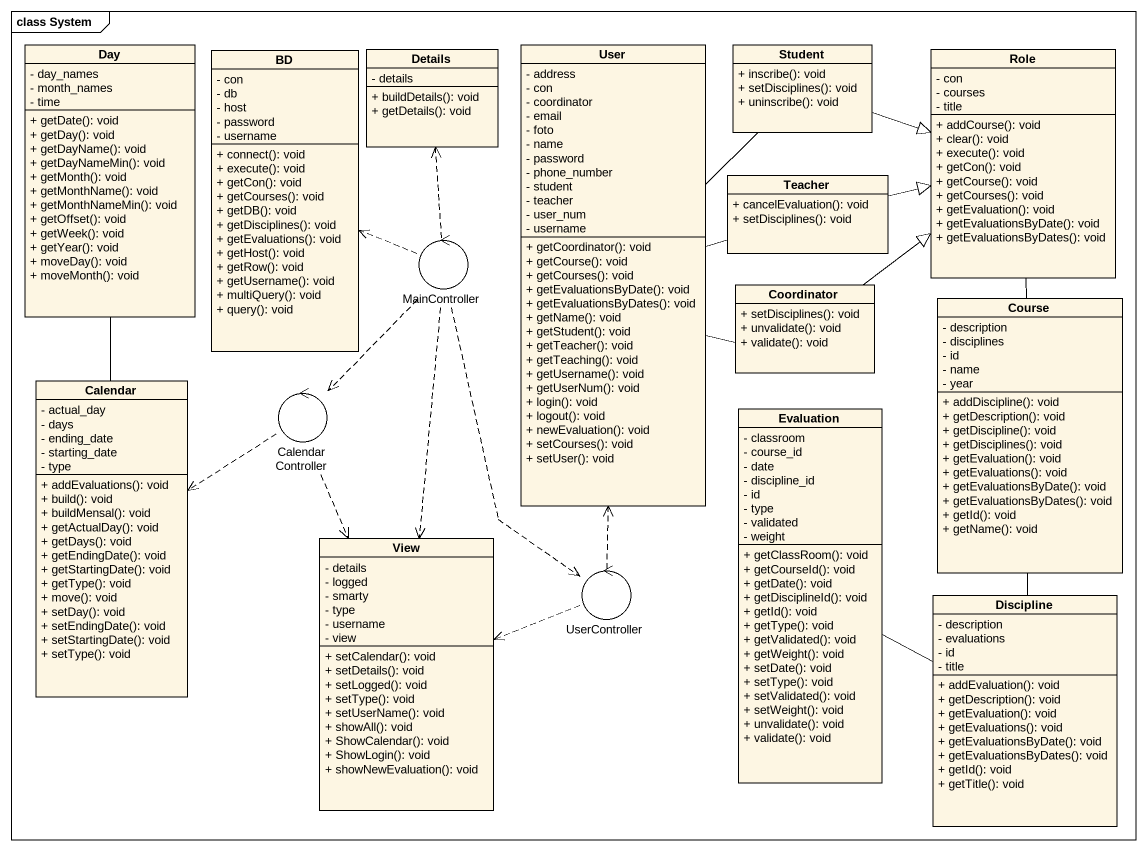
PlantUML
@startuml
mainframe class System
allowmixing
hide circle
hide empty members
skinparam classAttributeIconSize 0
class Day {
  - day_names
  - month_names
  - time
  + getDate(): void
  + getDay(): void
  + getDayName(): void
  + getDayNameMin(): void
  + getMonth(): void
  + getMonthName(): void
  + getMonthNameMin(): void
  + getOffset(): void
  + getWeek(): void
  + getYear(): void
  + moveDay(): void
  + moveMonth(): void
}
class Details {
  - details
  + buildDetails(): void
  + getDetails(): void
}
class User {
  - address
  - con
  - coordinator
  - email
  - foto
  - name
  - password
  - phone_number
  - student
  - teacher
  - user_num
  - username
  + getCoordinator(): void
  + getCourse(): void
  + getCourses(): void
  + getEvaluationsByDate(): void
  + getEvaluationsByDates(): void
  + getName(): void
  + getStudent(): void
  + getTeacher(): void
  + getTeaching(): void
  + getUsername(): void
  + getUserNum(): void
  + login(): void
  + logout(): void
  + newEvaluation(): void
  + setCourses(): void
  + setUser(): void
}
class Student {
  + inscribe(): void
  + setDisciplines(): void
  + uninscribe(): void
}
class Role {
  - con
  - courses
  - title
  + addCourse(): void
  + clear(): void
  + execute(): void
  + getCon(): void
  + getCourse(): void
  + getCourses(): void
  + getEvaluation(): void
  + getEvaluationsByDate(): void
  + getEvaluationsByDates(): void
}
class BD {
  - con
  - db
  - host
  - password
  - username
  + connect(): void
  + execute(): void
  + getCon(): void
  + getCourses(): void
  + getDB(): void
  + getDisciplines(): void
  + getEvaluations(): void
  + getHost(): void
  + getRow(): void
  + getUsername(): void
  + multiQuery(): void
  + query(): void
}
class Teacher {
  + cancelEvaluation(): void
  + setDisciplines(): void
}
control MainController
class Coordinator {
  + setDisciplines(): void
  + unvalidate(): void
  + validate(): void
}
class Course {
  - description
  - disciplines
  - id
  - name
  - year
  + addDiscipline(): void
  + getDescription(): void
  + getDiscipline(): void
  + getDisciplines(): void
  + getEvaluation(): void
  + getEvaluations(): void
  + getEvaluationsByDate(): void
  + getEvaluationsByDates(): void
  + getId(): void
  + getName(): void
}
class Calendar {
  - actual_day
  - days
  - ending_date
  - starting_date
  - type
  + addEvaluations(): void
  + build(): void
  + buildMensal(): void
  + getActualDay(): void
  + getDays(): void
  + getEndingDate(): void
  + getStartingDate(): void
  + getType(): void
  + move(): void
  + setDay(): void
  + setEndingDate(): void
  + setStartingDate(): void
  + setType(): void
}
control CalendarController
class Evaluation {
  - classroom
  - course_id
  - date
  - discipline_id
  - id
  - type
  - validated
  - weight
  + getClassRoom(): void
  + getCourseId(): void
  + getDate(): void
  + getDisciplineId(): void
  + getId(): void
  + getType(): void
  + getValidated(): void
  + getWeight(): void
  + setDate(): void
  + setType(): void
  + setValidated(): void
  + setWeight(): void
  + unvalidate(): void
  + validate(): void
}
class View {
  - details
  - logged
  - smarty
  - type
  - username
  - view
  + setCalendar(): void
  + setDetails(): void
  + setLogged(): void
  + setType(): void
  + setUserName(): void
  + showAll(): void
  + ShowCalendar(): void
  + ShowLogin(): void
  + showNewEvaluation(): void
}
control UserController
class Discipline {
  - description
  - evaluations
  - id
  - title
  + addEvaluation(): void
  + getDescription(): void
  + getEvaluation(): void
  + getEvaluations(): void
  + getEvaluationsByDate(): void
  + getEvaluationsByDates(): void
  + getId(): void
  + getTitle(): void
}
User -up- Student
User -right- Teacher
User -right- Coordinator
Student -right-|> Role
Teacher -right-|> Role
MainController .up.> Details
MainController .up.> BD
MainController ..> CalendarController
MainController ..> View
MainController ..> UserController
Coordinator -up-|> Role
Course -up- Role
Course -- Discipline
Calendar -up- Day
CalendarController .left.> Calendar
CalendarController ..> View
UserController .up.> User
UserController .left.> View
Discipline -left- Evaluation
@enduml
